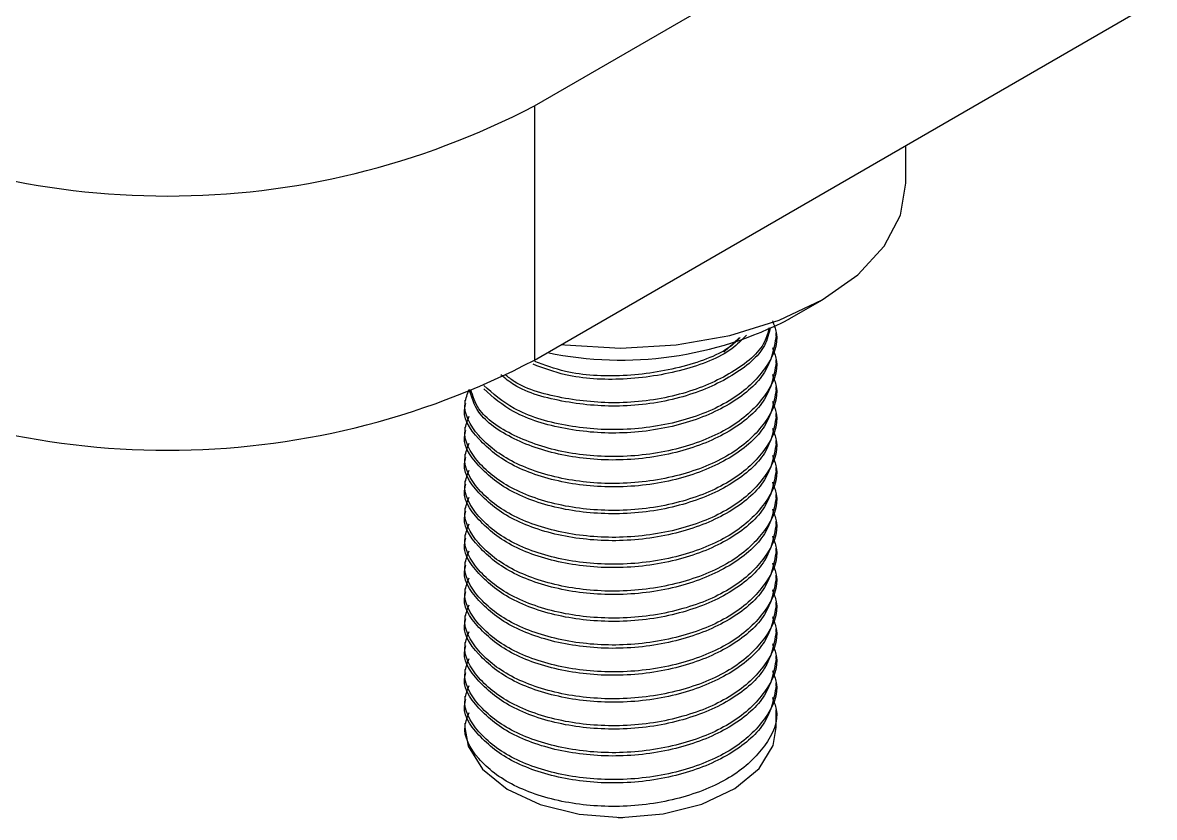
# Model space of a CAD drawing. Header units: millimetres. Extents: x 5 to 292, y 4 to 204.
# Drawn here: x 245.32 to 256.22, y 124 to 131.66 of the extents above; entities that cross this region are included whole.
import ezdxf

# ---------------------------------------------------------------- set-up
doc = ezdxf.new("R2010")
doc.units = ezdxf.units.MM

msp = doc.modelspace()

# ---------------------------------------------------------------- linework, layer by layer
at = {"color": 7, "linetype": 'Continuous', "lineweight": 25}
for p, q in [((250.249, 130.858), (256.224, 134.307)), ((250.249, 128.408), (256.224, 131.858)), ((250.249, 130.858), (250.249, 128.408)), ((253.83, 130.112), (253.83, 130.476)), ((252.706, 128.806), (253.025, 128.99)), ((252.223, 128.624), (252.075, 128.486)), ((252.58, 128.638), (252.58, 128.671)), ((252.58, 128.379), (252.58, 128.412)), ((252.58, 128.12), (252.58, 128.152)), ((249.58, 128.023), (249.58, 127.99)), ((252.58, 127.861), (252.58, 127.893)), ((249.58, 127.763), (249.58, 127.731)), ((252.58, 127.601), (252.58, 127.634)), ((249.58, 127.504), (249.58, 127.472)), ((252.58, 127.342), (252.58, 127.375)), ((249.58, 127.245), (249.58, 127.213)), ((252.58, 127.083), (252.58, 127.115)), ((249.58, 126.986), (249.58, 126.953)), ((252.58, 126.824), (252.58, 126.856)), ((249.58, 126.726), (249.58, 126.694)), ((252.58, 126.564), (252.58, 126.597)), ((249.58, 126.467), (249.58, 126.435)), ((252.58, 126.305), (252.58, 126.338)), ((249.58, 126.208), (249.58, 126.175)), ((252.58, 126.046), (252.58, 126.078)), ((249.58, 125.949), (249.58, 125.916)), ((252.58, 125.787), (252.58, 125.819)), ((249.58, 125.689), (249.58, 125.657)), ((252.58, 125.527), (252.58, 125.56)), ((249.58, 125.43), (249.58, 125.398)), ((252.58, 125.268), (252.58, 125.301)), ((249.58, 125.171), (249.58, 125.138)), ((252.58, 124.87), (252.58, 125.041)), ((249.58, 124.912), (249.58, 124.87)), ((251.053, 124.005), (251.058, 124.004)), ((251.058, 124.004), (251.101, 124.004)), ((251.101, 124.004), (251.107, 124.005))]:
    msp.add_line(p, q, dxfattribs=at)
at = {"color": 7, "linetype": 'Continuous', "lineweight": 25, "flags": 128}
for points in [[(250.51, 128.559), (250.543, 128.555), (251.08, 128.525), (251.616, 128.555), (252.132, 128.646), (252.608, 128.792), (253.024, 128.99), (253.366, 129.23), (253.621, 129.505), (253.777, 129.803), (253.83, 130.112)], [(249.58, 124.87), (249.612, 124.691), (249.75, 124.469), (249.987, 124.277), (250.305, 124.129), (250.68, 124.036), (251.085, 124.004), (251.49, 124.037), (251.864, 124.132), (252.18, 124.282), (252.414, 124.475), (252.55, 124.697), (252.58, 124.87)]]:
    msp.add_lwpolyline(points, dxfattribs=at)
at = {"color": 7, "linetype": 'Continuous', "lineweight": 25}
for centre, radius, start, end in [((246.713, 137.618), 7.629, 242.391, 297.609), ((251.084, 131.921), 3.512, 258.3578, 297.5211), ((246.713, 135.169), 7.629, 242.391, 297.609)]:
    msp.add_arc(centre, radius, start, end, dxfattribs=at)
for points, knots in [([(252.543, 128.787), (252.558, 128.75), (252.619, 128.596), (252.495, 128.317), (252.18, 128.017), (251.69, 127.808), (251.113, 127.718), (250.533, 127.763), (250.04, 127.915), (249.85, 128.085), (249.762, 128.164)], [0, 0, 0, 0, 0.046014, 0.187237, 0.325023, 0.462364, 0.60367, 0.739506, 0.879071, 1, 1, 1, 1]), ([(252.522, 128.723), (252.509, 128.664), (252.469, 128.49), (252.17, 128.245), (251.693, 128.035), (251.111, 127.944), (250.538, 127.992), (250.113, 128.11), (249.967, 128.233), (249.926, 128.266)], [0, 0, 0, 0, 0.085194, 0.254398, 0.423057, 0.596584, 0.763395, 0.934783, 1, 1, 1, 1]), ([(252.511, 128.719), (252.499, 128.673), (252.46, 128.512), (252.169, 128.277), (251.693, 128.067), (251.11, 127.976), (250.539, 128.025), (250.132, 128.134), (249.997, 128.244), (249.97, 128.266)], [0, 0, 0, 0, 0.069993, 0.246238, 0.421914, 0.602661, 0.776412, 0.954932, 1, 1, 1, 1]), ([(252.579, 128.639), (252.557, 128.52), (252.513, 128.285), (252.175, 127.985), (251.691, 127.776), (251.112, 127.685), (250.534, 127.731), (250.04, 127.882), (249.85, 128.052), (249.762, 128.131)], [0, 0, 0, 0, 0.147021, 0.29166, 0.435831, 0.584165, 0.726756, 0.873261, 1, 1, 1, 1]), ([(252.293, 128.65), (252.249, 128.604), (252.108, 128.458), (251.683, 128.296), (251.119, 128.206), (250.592, 128.235), (250.337, 128.331), (250.236, 128.369)], [0, 0, 0, 0, 0.109861, 0.352953, 0.603062, 0.843489, 1, 1, 1, 1]), ([(252.233, 128.627), (252.207, 128.601), (252.081, 128.475), (251.68, 128.329), (251.119, 128.239), (250.598, 128.266), (250.348, 128.36), (250.252, 128.396)], [0, 0, 0, 0, 0.067461, 0.324472, 0.588902, 0.843096, 1, 1, 1, 1]), ([(252.543, 128.528), (252.558, 128.49), (252.619, 128.337), (252.495, 128.058), (252.18, 127.758), (251.689, 127.549), (251.114, 127.459), (250.529, 127.503), (250.034, 127.668), (249.708, 127.892), (249.656, 128.061), (249.637, 128.123)], [0, 0, 0, 0, 0.041777, 0.169999, 0.295099, 0.419796, 0.548092, 0.671422, 0.798138, 0.925665, 1, 1, 1, 1]), ([(252.579, 128.379), (252.557, 128.261), (252.513, 128.025), (252.175, 127.725), (251.691, 127.516), (251.114, 127.426), (250.529, 127.47), (250.033, 127.635), (249.697, 127.87), (249.644, 128.051), (249.622, 128.126)], [0, 0, 0, 0, 0.130885, 0.259649, 0.387998, 0.520051, 0.646993, 0.777418, 0.90868, 1, 1, 1, 1]), ([(252.543, 128.269), (252.558, 128.231), (252.619, 128.078), (252.495, 127.798), (252.18, 127.499), (251.69, 127.289), (251.113, 127.2), (250.531, 127.244), (250.025, 127.408), (249.687, 127.672), (249.542, 127.935), (249.604, 128.083), (249.622, 128.126)], [0, 0, 0, 0, 0.037761, 0.153655, 0.266729, 0.379438, 0.4954, 0.606873, 0.721406, 0.836673, 0.953136, 1, 1, 1, 1]), ([(252.579, 128.12), (252.557, 128.001), (252.513, 127.766), (252.175, 127.466), (251.691, 127.257), (251.113, 127.167), (250.531, 127.211), (250.024, 127.376), (249.694, 127.639), (249.546, 127.867), (249.586, 127.981), (249.588, 127.989)], [0, 0, 0, 0, 0.1245, 0.246981, 0.369067, 0.494678, 0.615426, 0.739488, 0.864345, 0.990499, 1, 1, 1, 1]), ([(252.543, 128.01), (252.558, 127.972), (252.619, 127.818), (252.495, 127.539), (252.18, 127.24), (251.69, 127.03), (251.113, 126.94), (250.531, 126.984), (250.025, 127.149), (249.687, 127.412), (249.542, 127.676), (249.604, 127.824), (249.622, 127.867)], [0, 0, 0, 0, 0.037761, 0.153655, 0.266729, 0.379437, 0.4954, 0.606873, 0.721406, 0.836673, 0.953136, 1, 1, 1, 1]), ([(252.579, 127.861), (252.557, 127.742), (252.513, 127.507), (252.175, 127.207), (251.691, 126.998), (251.113, 126.908), (250.531, 126.952), (250.024, 127.117), (249.694, 127.38), (249.546, 127.608), (249.586, 127.722), (249.588, 127.73)], [0, 0, 0, 0, 0.1245, 0.246981, 0.369067, 0.494678, 0.615426, 0.739488, 0.864345, 0.990499, 1, 1, 1, 1]), ([(252.543, 127.75), (252.558, 127.713), (252.619, 127.559), (252.495, 127.28), (252.18, 126.98), (251.69, 126.771), (251.113, 126.681), (250.531, 126.725), (250.025, 126.89), (249.687, 127.153), (249.542, 127.417), (249.604, 127.565), (249.622, 127.608)], [0, 0, 0, 0, 0.037761, 0.153655, 0.266729, 0.379438, 0.4954, 0.606873, 0.721406, 0.836673, 0.953136, 1, 1, 1, 1]), ([(252.579, 127.602), (252.557, 127.483), (252.513, 127.248), (252.175, 126.948), (251.691, 126.739), (251.113, 126.649), (250.531, 126.693), (250.024, 126.857), (249.694, 127.12), (249.546, 127.349), (249.586, 127.463), (249.588, 127.471)], [0, 0, 0, 0, 0.1245, 0.246981, 0.369067, 0.494678, 0.615426, 0.739488, 0.864345, 0.990499, 1, 1, 1, 1]), ([(252.543, 127.491), (252.558, 127.453), (252.619, 127.3), (252.495, 127.021), (252.18, 126.721), (251.69, 126.512), (251.113, 126.422), (250.531, 126.466), (250.025, 126.63), (249.687, 126.894), (249.542, 127.157), (249.604, 127.306), (249.622, 127.348)], [0, 0, 0, 0, 0.037761, 0.153655, 0.266729, 0.379437, 0.4954, 0.606873, 0.721406, 0.836673, 0.953136, 1, 1, 1, 1]), ([(252.579, 127.342), (252.557, 127.224), (252.513, 126.988), (252.175, 126.688), (251.691, 126.479), (251.113, 126.389), (250.531, 126.434), (250.024, 126.598), (249.694, 126.861), (249.546, 127.089), (249.586, 127.204), (249.588, 127.212)], [0, 0, 0, 0, 0.1245, 0.246981, 0.369067, 0.494678, 0.615426, 0.739488, 0.864345, 0.990499, 1, 1, 1, 1]), ([(252.543, 127.232), (252.558, 127.194), (252.619, 127.041), (252.495, 126.761), (252.18, 126.462), (251.69, 126.252), (251.113, 126.163), (250.531, 126.207), (250.025, 126.371), (249.687, 126.635), (249.542, 126.898), (249.604, 127.046), (249.622, 127.089)], [0, 0, 0, 0, 0.037761, 0.153655, 0.266729, 0.379438, 0.4954, 0.606873, 0.721406, 0.836673, 0.953136, 1, 1, 1, 1]), ([(252.579, 127.083), (252.557, 126.964), (252.513, 126.729), (252.175, 126.429), (251.691, 126.22), (251.113, 126.13), (250.531, 126.174), (250.024, 126.339), (249.694, 126.602), (249.546, 126.83), (249.586, 126.944), (249.588, 126.952)], [0, 0, 0, 0, 0.1245, 0.246981, 0.369067, 0.494678, 0.615426, 0.739488, 0.864345, 0.990499, 1, 1, 1, 1]), ([(252.543, 126.973), (252.558, 126.935), (252.619, 126.781), (252.495, 126.502), (252.18, 126.203), (251.69, 125.993), (251.113, 125.903), (250.531, 125.947), (250.025, 126.112), (249.687, 126.375), (249.542, 126.639), (249.604, 126.787), (249.622, 126.83)], [0, 0, 0, 0, 0.037761, 0.153655, 0.266729, 0.379437, 0.4954, 0.606873, 0.721406, 0.836673, 0.953136, 1, 1, 1, 1]), ([(252.579, 126.824), (252.557, 126.705), (252.513, 126.47), (252.175, 126.17), (251.691, 125.961), (251.113, 125.871), (250.531, 125.915), (250.024, 126.08), (249.694, 126.343), (249.546, 126.571), (249.586, 126.685), (249.588, 126.693)], [0, 0, 0, 0, 0.1245, 0.246981, 0.369067, 0.494678, 0.615426, 0.739488, 0.864345, 0.990499, 1, 1, 1, 1]), ([(252.543, 126.713), (252.558, 126.676), (252.619, 126.522), (252.495, 126.243), (252.18, 125.943), (251.69, 125.734), (251.113, 125.644), (250.531, 125.688), (250.025, 125.853), (249.687, 126.116), (249.542, 126.38), (249.604, 126.528), (249.622, 126.571)], [0, 0, 0, 0, 0.037761, 0.153655, 0.266729, 0.379438, 0.4954, 0.606873, 0.721406, 0.836673, 0.953136, 1, 1, 1, 1]), ([(252.579, 126.565), (252.557, 126.446), (252.513, 126.211), (252.175, 125.911), (251.691, 125.702), (251.113, 125.612), (250.531, 125.656), (250.024, 125.82), (249.694, 126.083), (249.546, 126.312), (249.586, 126.426), (249.588, 126.434)], [0, 0, 0, 0, 0.1245, 0.246981, 0.369067, 0.494678, 0.615426, 0.739488, 0.864345, 0.990499, 1, 1, 1, 1]), ([(252.543, 126.454), (252.558, 126.416), (252.619, 126.263), (252.495, 125.984), (252.18, 125.684), (251.69, 125.475), (251.113, 125.385), (250.531, 125.429), (250.025, 125.593), (249.687, 125.857), (249.542, 126.12), (249.604, 126.269), (249.622, 126.311)], [0, 0, 0, 0, 0.037761, 0.153655, 0.266729, 0.379437, 0.4954, 0.606873, 0.721406, 0.836673, 0.953136, 1, 1, 1, 1]), ([(252.579, 126.305), (252.557, 126.187), (252.513, 125.951), (252.175, 125.651), (251.691, 125.442), (251.113, 125.352), (250.531, 125.397), (250.024, 125.561), (249.694, 125.824), (249.546, 126.052), (249.586, 126.167), (249.588, 126.175)], [0, 0, 0, 0, 0.1245, 0.246981, 0.369067, 0.494678, 0.615426, 0.739488, 0.864345, 0.990499, 1, 1, 1, 1]), ([(252.543, 126.195), (252.558, 126.157), (252.619, 126.004), (252.495, 125.724), (252.18, 125.425), (251.69, 125.215), (251.113, 125.126), (250.531, 125.17), (250.025, 125.334), (249.687, 125.598), (249.542, 125.861), (249.604, 126.009), (249.622, 126.052)], [0, 0, 0, 0, 0.037761, 0.153655, 0.266729, 0.379438, 0.4954, 0.606873, 0.721406, 0.836673, 0.953136, 1, 1, 1, 1]), ([(252.579, 126.046), (252.557, 125.927), (252.513, 125.692), (252.175, 125.392), (251.691, 125.183), (251.113, 125.093), (250.531, 125.137), (250.024, 125.302), (249.694, 125.565), (249.546, 125.793), (249.586, 125.907), (249.588, 125.915)], [0, 0, 0, 0, 0.1245, 0.246981, 0.369067, 0.494678, 0.615426, 0.739488, 0.864345, 0.990499, 1, 1, 1, 1]), ([(252.543, 125.936), (252.558, 125.898), (252.619, 125.744), (252.495, 125.465), (252.18, 125.166), (251.69, 124.956), (251.113, 124.866), (250.531, 124.91), (250.025, 125.075), (249.687, 125.338), (249.542, 125.602), (249.604, 125.75), (249.622, 125.793)], [0, 0, 0, 0, 0.037761, 0.153655, 0.266729, 0.379438, 0.4954, 0.606873, 0.721406, 0.836673, 0.953136, 1, 1, 1, 1]), ([(252.579, 125.787), (252.557, 125.668), (252.513, 125.433), (252.175, 125.133), (251.691, 124.924), (251.113, 124.834), (250.531, 124.878), (250.024, 125.043), (249.694, 125.306), (249.546, 125.534), (249.586, 125.648), (249.588, 125.656)], [0, 0, 0, 0, 0.1245, 0.246981, 0.369067, 0.494678, 0.615426, 0.739488, 0.864345, 0.990499, 1, 1, 1, 1]), ([(252.543, 125.676), (252.558, 125.639), (252.619, 125.485), (252.495, 125.206), (252.18, 124.906), (251.69, 124.697), (251.113, 124.607), (250.531, 124.651), (250.025, 124.816), (249.687, 125.079), (249.542, 125.343), (249.604, 125.491), (249.622, 125.534)], [0, 0, 0, 0, 0.037761, 0.153655, 0.266729, 0.379438, 0.4954, 0.606873, 0.721406, 0.836673, 0.953136, 1, 1, 1, 1]), ([(252.579, 125.527), (252.557, 125.409), (252.513, 125.174), (252.175, 124.874), (251.691, 124.665), (251.113, 124.575), (250.531, 124.619), (250.024, 124.783), (249.694, 125.046), (249.546, 125.275), (249.586, 125.389), (249.588, 125.397)], [0, 0, 0, 0, 0.1245, 0.246981, 0.369067, 0.494678, 0.615426, 0.739488, 0.864345, 0.990499, 1, 1, 1, 1]), ([(252.543, 125.417), (252.558, 125.379), (252.619, 125.226), (252.495, 124.947), (252.18, 124.647), (251.69, 124.438), (251.113, 124.348), (250.531, 124.392), (250.025, 124.556), (249.687, 124.82), (249.542, 125.083), (249.604, 125.232), (249.622, 125.274)], [0, 0, 0, 0, 0.037761, 0.153655, 0.266729, 0.379438, 0.4954, 0.606873, 0.721406, 0.836673, 0.953136, 1, 1, 1, 1]), ([(252.579, 125.268), (252.557, 125.15), (252.513, 124.914), (252.175, 124.614), (251.691, 124.405), (251.113, 124.315), (250.531, 124.36), (250.024, 124.524), (249.694, 124.787), (249.546, 125.015), (249.586, 125.13), (249.588, 125.138)], [0, 0, 0, 0, 0.1245, 0.246981, 0.369067, 0.494678, 0.615426, 0.739488, 0.864345, 0.990499, 1, 1, 1, 1]), ([(252.543, 125.158), (252.558, 125.12), (252.619, 124.967), (252.495, 124.687), (252.18, 124.388), (251.69, 124.178), (251.113, 124.089), (250.531, 124.133), (250.025, 124.297), (249.687, 124.56), (249.542, 124.824), (249.604, 124.972), (249.622, 125.015)], [0, 0, 0, 0, 0.0377609, 0.1536551, 0.2667287, 0.3794375, 0.4953996, 0.6068731, 0.7214062, 0.8366728, 0.9531364, 1, 1, 1, 1])]:
    msp.add_open_spline(points, degree=3, knots=knots, dxfattribs=at)

doc.saveas('drawing.dxf')
